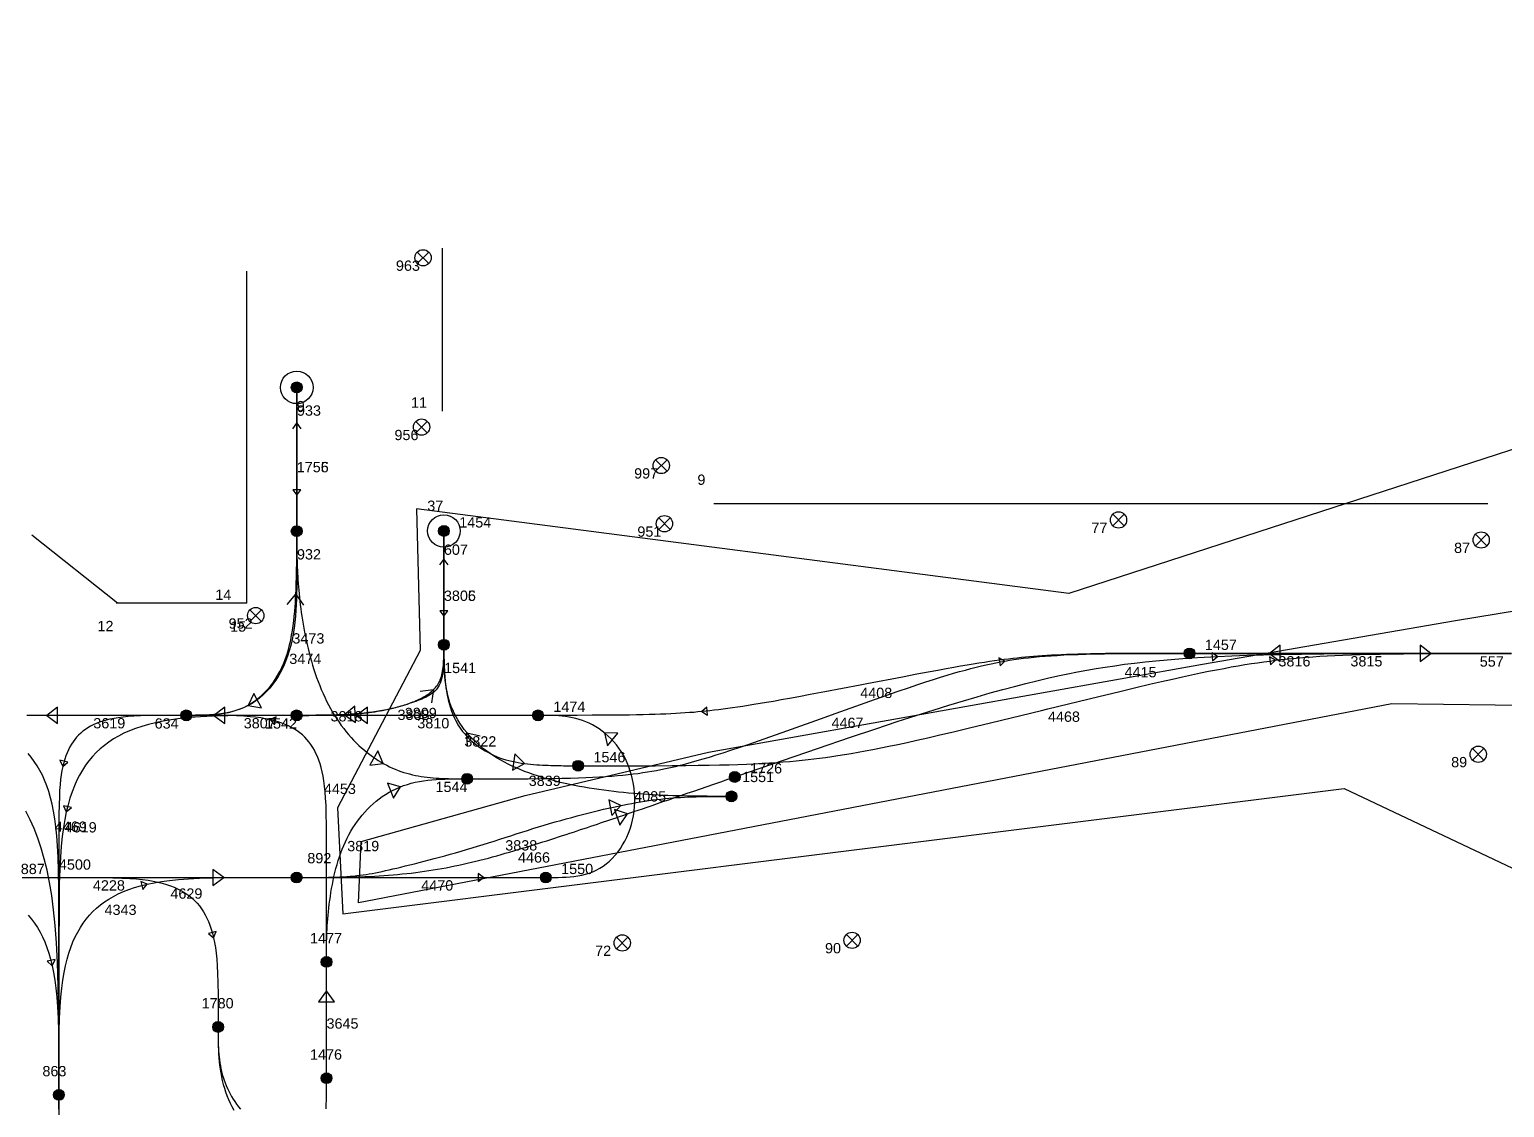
# Model space of a CAD drawing. Header units: millimetres. Extents: x 1508 to 209369, y 3688 to 146097.
# Drawn here: x 112850 to 140062, y 58299 to 78196 of the extents above; entities that cross this region are included whole.
import ezdxf

# ---------------------------------------------------------------- set-up
doc = ezdxf.new("R2010")
doc.units = ezdxf.units.MM
for name, color, linetype, true_color in [('Ndc8_Activity_BanYun', 1, 'Continuous', 0xff0000), ('Ndc8_Activity_BanYunID', 1, 'Continuous', 0xff0000), ('Ndc8_Activity_Template', 1, 'Continuous', 0xff0000), ('Ndc8_Activity_TemplateID', 1, 'Continuous', 0xff0000), ('Ndc8_Cluster', 7, 'Continuous', 0x808000), ('Ndc8_ClusterID', 7, 'Continuous', 0x808000), ('Ndc8_Forward', 5, 'Continuous', 0x0000ff), ('Ndc8_ForwardID', 5, 'Continuous', 0x0000ff), ('Ndc8_IgnoreFalseLine', 1, 'Continuous', 0xff0000), ('Ndc8_IgnoreFalseLineID', 1, 'Continuous', 0xff0000), ('Ndc8_Point', 7, 'Continuous', 0x000080), ('Ndc8_PointID', 7, 'Continuous', 0x000080), ('Ndc8_Reflector', 7, 'Continuous', 0x008000), ('Ndc8_ReflectorID', 7, 'Continuous', 0x008000), ('Ndc8_SD1_BWD_AutoLoadEnabled', 7, 'Continuous', 0x0080c0), ('Ndc8_SD1_BWD_AutoLoadEnabledID', 7, 'Continuous', 0x0080c0), ('Ndc8_SD1_BWD_LoadOperation', 5, 'Continuous', 0x0000ff), ('Ndc8_SD1_BWD_LoadOperationID', 5, 'Continuous', 0x0000ff), ('Ndc8_SD1_Fwd_CurveLeft', 6, 'Continuous', 0xff00ff), ('Ndc8_SD1_Fwd_CurveLeftID', 6, 'Continuous', 0xff00ff), ('Ndc8_SD1_Fwd_CurveRight', 1, 'Continuous', 0xff0000), ('Ndc8_SD1_Fwd_CurveRightID', 1, 'Continuous', 0xff0000), ('Ndc8_SD1_Fwd_NoForkAutoAdjust', 5, 'Continuous', 0x0000ff), ('Ndc8_SD1_Fwd_NoForkAutoAdjustID', 5, 'Continuous', 0x0000ff), ('Ndc8_SD1_JiangCha', 7, 'Continuous', 0x0000a0), ('Ndc8_SD1_JiangChaID', 7, 'Continuous', 0x0000a0), ('Ndc8_SD2_Bwd_AutoLoadEnabled', 7, 'Continuous', 0x0080c0), ('Ndc8_SD2_Bwd_AutoLoadEnabledID', 7, 'Continuous', 0x0080c0), ('Ndc8_SD2_Bwd_LoadOperation', 5, 'Continuous', 0x0000ff), ('Ndc8_SD2_Bwd_LoadOperationID', 5, 'Continuous', 0x0000ff), ('Ndc8_SD2_Forward', 5, 'Continuous', 0x0000ff), ('Ndc8_SD2_ForwardID', 5, 'Continuous', 0x0000ff), ('Ndc8_SD2_Fwd_NoForkAutoAdjust', 5, 'Continuous', 0x0000ff), ('Ndc8_SD2_Fwd_NoForkAutoAdjustID', 5, 'Continuous', 0x0000ff), ('Ndc8_SD2_JiangCha', 5, 'Continuous', 0x0000ff), ('Ndc8_SD2_JiangChaID', 5, 'Continuous', 0x0000ff)]:
    doc.layers.add(name, color=color, linetype=linetype, true_color=true_color)
doc.styles.add('Ndc8Style', font='arial.ttf', dxfattribs={"height": 0.2})

msp = doc.modelspace()

# ---------------------------------------------------------------- hatches: boundary and pattern name
at = {"layer": 'Ndc8_Point'}
h = msp.add_hatch(color=256, dxfattribs=at)
edge = h.paths.add_edge_path(flags=0)
edge.add_arc((117780, 71590), 100, 0, 360)
h = msp.add_hatch(color=256, dxfattribs=at)
edge = h.paths.add_edge_path(flags=0)
edge.add_arc((117780, 68937), 100, 0, 360)
h = msp.add_hatch(color=256, dxfattribs=at)
edge = h.paths.add_edge_path(flags=0)
edge.add_arc((120495, 68940), 100, 0, 360)
h = msp.add_hatch(color=256, dxfattribs=at)
edge = h.paths.add_edge_path(flags=0)
edge.add_arc((120495, 66840), 100, 0, 360)
h = msp.add_hatch(color=256, dxfattribs=at)
edge = h.paths.add_edge_path(flags=0)
edge.add_arc((134251, 66680), 100, 0, 360)
h = msp.add_hatch(color=256, dxfattribs=at)
edge = h.paths.add_edge_path(flags=0)
edge.add_arc((115741, 65537), 100, 0, 360)
h = msp.add_hatch(color=256, dxfattribs=at)
edge = h.paths.add_edge_path(flags=0)
edge.add_arc((117778, 65537), 100, 0, 360)
h = msp.add_hatch(color=256, dxfattribs=at)
edge = h.paths.add_edge_path(flags=0)
edge.add_arc((122231, 65537), 100, 0, 360)
h = msp.add_hatch(color=256, dxfattribs=at)
edge = h.paths.add_edge_path(flags=0)
edge.add_arc((122971, 64607), 100, 0, 360)
h = msp.add_hatch(color=256, dxfattribs=at)
edge = h.paths.add_edge_path(flags=0)
edge.add_arc((125861, 64401), 100, 0, 360)
h = msp.add_hatch(color=256, dxfattribs=at)
edge = h.paths.add_edge_path(flags=0)
edge.add_arc((120923, 64366), 100, 0, 360)
h = msp.add_hatch(color=256, dxfattribs=at)
edge = h.paths.add_edge_path(flags=0)
edge.add_arc((125800, 64042), 100, 0, 360)
h = msp.add_hatch(color=256, dxfattribs=at)
edge = h.paths.add_edge_path(flags=0)
edge.add_arc((117778, 62544), 100, 0, 360)
h = msp.add_hatch(color=256, dxfattribs=at)
edge = h.paths.add_edge_path(flags=0)
edge.add_arc((122375, 62544), 100, 0, 360)
h = msp.add_hatch(color=256, dxfattribs=at)
edge = h.paths.add_edge_path(flags=0)
edge.add_arc((118329, 60987), 100, 0, 360)
h = msp.add_hatch(color=256, dxfattribs=at)
edge = h.paths.add_edge_path(flags=0)
edge.add_arc((116329, 59786), 100, 0, 360)
h = msp.add_hatch(color=256, dxfattribs=at)
edge = h.paths.add_edge_path(flags=0)
edge.add_arc((118329, 58840), 100, 0, 360)
h = msp.add_hatch(color=256, dxfattribs=at)
edge = h.paths.add_edge_path(flags=0)
edge.add_arc((113392, 58533), 100, 0, 360)

# ---------------------------------------------------------------- linework, layer by layer
at = {"layer": 'Ndc8_Activity_BanYun'}
msp.add_circle((117780, 71590), 300, dxfattribs=at)
at = {"layer": 'Ndc8_Activity_Template'}
msp.add_circle((120495, 68940), 300, dxfattribs=at)
at = {"layer": 'Ndc8_Cluster'}
for points in [[(119988, 69351), (120054, 66734), (118529, 63830), (118629, 61875), (137104, 64187), (144564, 60655), (150083, 60350), (150055, 69055), (150103, 70036), (150017, 75320), (143563, 78196), (142712, 71256), (132023, 67784)], [(145328, 76276), (150801, 74603), (150836, 68054), (148404, 65270), (143703, 65677), (137981, 65749), (118917, 62076), (118969, 63206), (121994, 64056), (125379, 64860), (134489, 66482), (139160, 67291), (145115, 68267), (145266, 73388)]]:
    msp.add_lwpolyline(points, close=True, dxfattribs=at)
at = {"layer": 'Ndc8_Forward'}
for points in [[(120923, 64366), (120985, 64366), (121739, 64366), (122052, 64367), (122291, 64369), (122493, 64372), (122671, 64375), (122831, 64379), (122979, 64383), (123116, 64388), (123244, 64394), (123366, 64401), (123481, 64408), (123591, 64416), (123696, 64425), (123797, 64435), (123894, 64445), (123987, 64456), (124078, 64467), (124165, 64480), (124250, 64493), (124333, 64506), (124415, 64521), (124499, 64538), (124586, 64556), (124675, 64575), (124766, 64596), (124861, 64620), (124959, 64645), (125061, 64672), (125167, 64701), (125278, 64733), (125395, 64768), (125518, 64806), (125649, 64847), (125789, 64892), (125941, 64943), (126110, 65000), (126301, 65065), (126527, 65145), (126821, 65249), (127532, 65503), (127532, 65503), (127646, 65544), (128356, 65798), (128651, 65902), (128877, 65981), (129068, 66047), (129236, 66104), (129388, 66154), (129529, 66199), (129659, 66241), (129782, 66278), (129899, 66313), (130010, 66345), (130116, 66374), (130218, 66402), (130316, 66427), (130411, 66450), (130502, 66471), (130591, 66491), (130678, 66509), (130762, 66525), (130844, 66540), (130927, 66553), (131011, 66566), (131099, 66579), (131189, 66590), (131283, 66601), (131380, 66611), (131481, 66621), (131586, 66630), (131696, 66638), (131811, 66645), (131932, 66652), (132061, 66658), (132198, 66663), (132345, 66667), (132506, 66671), (132683, 66674), (132885, 66677), (133125, 66679), (133437, 66680), (134191, 66680), (134191, 66680), (134251, 66680)], [(134251, 66680), (134185, 66680), (133520, 66680), (133245, 66679), (133034, 66678), (132856, 66677), (132699, 66676), (132557, 66674), (132427, 66672), (132306, 66669), (132192, 66666), (132085, 66663), (131983, 66659), (131885, 66655), (131792, 66651), (131702, 66646), (131616, 66641), (131532, 66636), (131451, 66630), (131373, 66624), (131297, 66617), (131223, 66611), (131149, 66603), (131073, 66595), (130995, 66586), (130914, 66577), (130831, 66566), (130745, 66555), (130656, 66543), (130563, 66529), (130467, 66515), (130366, 66499), (130260, 66482), (130148, 66464), (130028, 66443), (129900, 66421), (129760, 66396), (129606, 66368), (129431, 66336), (129223, 66297), (128953, 66245), (128300, 66120), (128300, 66120), (128176, 66097), (127523, 65971), (127252, 65920), (127045, 65881), (126870, 65849), (126716, 65821), (126576, 65796), (126448, 65774), (126328, 65753), (126216, 65735), (126110, 65718), (126009, 65702), (125912, 65688), (125820, 65674), (125731, 65662), (125645, 65651), (125562, 65640), (125481, 65630), (125403, 65622), (125327, 65614), (125253, 65606), (125179, 65600), (125103, 65593), (125025, 65587), (124944, 65581), (124860, 65576), (124774, 65571), (124684, 65566), (124591, 65562), (124493, 65558), (124391, 65554), (124284, 65551), (124170, 65548), (124049, 65545), (123919, 65543), (123777, 65541), (123620, 65540), (123442, 65539), (123231, 65538), (122956, 65537), (122291, 65537), (122291, 65537), (122231, 65537)], [(134251, 66680), (134392, 66680), (134534, 66680), (134675, 66680), (134816, 66680), (134958, 66680), (135099, 66680), (135241, 66680), (135382, 66680), (135523, 66680), (135665, 66680), (135806, 66680), (135947, 66680), (136089, 66680), (136230, 66680), (136230, 66680), (136372, 66680), (136513, 66680), (136654, 66680), (136796, 66680), (136937, 66680), (137079, 66680), (137220, 66680), (137361, 66680), (137503, 66680), (137644, 66680), (137786, 66680), (137927, 66680), (138068, 66680), (138210, 66680), (138210, 66680), (138351, 66680), (138493, 66680), (138634, 66680), (138775, 66680), (138917, 66680), (139058, 66680), (139199, 66680), (139341, 66680), (139482, 66680), (139624, 66680), (139765, 66680), (139906, 66680), (140048, 66680), (140189, 66680)], [(140189, 66680), (139944, 66680), (139699, 66680), (139455, 66680), (139213, 66680), (138973, 66680), (138737, 66680), (138503, 66680), (138274, 66680), (138050, 66680), (137831, 66680), (137617, 66680), (137410, 66680), (137211, 66680), (137018, 66680), (137018, 66680), (136834, 66680), (136658, 66680), (136490, 66680), (136329, 66680), (136176, 66680), (136030, 66680), (135892, 66680), (135760, 66680), (135636, 66680), (135518, 66680), (135407, 66680), (135302, 66680), (135204, 66680), (135112, 66680), (135112, 66680), (135025, 66680), (134944, 66680), (134869, 66680), (134798, 66680), (134731, 66680), (134668, 66680), (134608, 66680), (134552, 66680), (134498, 66680), (134446, 66680), (134396, 66680), (134347, 66680), (134299, 66680), (134251, 66680)], [(135726, 66680), (135926, 66530), (135926, 66830), (135726, 66680)], [(138705, 66680), (138505, 66830), (138505, 66530), (138705, 66680)], [(130844, 66540), (130733, 66597), (130758, 66449), (130844, 66540)], [(113168, 65537), (113368, 65387), (113368, 65687), (113168, 65537)], [(116251, 65537), (116451, 65387), (116451, 65687), (116251, 65537)], [(118883, 65537), (119083, 65387), (119083, 65687), (118883, 65537)], [(125253, 65606), (125360, 65541), (125345, 65690), (125253, 65606)], [(115741, 65537), (115659, 65537), (115578, 65537), (115496, 65537), (115414, 65537), (115333, 65537), (115251, 65537), (115169, 65537), (115088, 65537), (115006, 65537), (114925, 65537), (114843, 65537), (114761, 65537), (114680, 65537), (114598, 65537), (114598, 65537), (114516, 65537), (114434, 65537), (114353, 65537), (114271, 65537), (114189, 65537), (114108, 65537), (114026, 65537), (113944, 65537), (113863, 65537), (113781, 65537), (113699, 65537), (113618, 65537), (113536, 65537), (113454, 65537), (113454, 65537), (113372, 65537), (113291, 65537), (113209, 65537), (113127, 65537), (113046, 65537), (112964, 65537), (112883, 65537), (112801, 65537)], [(117778, 65537), (117718, 65537), (116861, 65535), (116506, 65530), (116235, 65522), (116007, 65510), (115807, 65495), (115628, 65477), (115464, 65455), (115313, 65430), (115173, 65401), (115042, 65369), (114919, 65334), (114803, 65294), (114694, 65252), (114591, 65206), (114494, 65156), (114401, 65102), (114314, 65045), (114232, 64983), (114154, 64918), (114080, 64849), (114011, 64775), (113946, 64697), (113884, 64615), (113827, 64528), (113773, 64435), (113723, 64338), (113677, 64235), (113635, 64126), (113595, 64010), (113560, 63887), (113528, 63756), (113499, 63616), (113474, 63465), (113452, 63301), (113434, 63122), (113419, 62922), (113407, 62694), (113399, 62423), (113394, 62068), (113392, 61211), (113392, 61211), (113392, 58533)], [(117778, 65537), (117730, 65537), (117681, 65537), (117633, 65537), (117585, 65537), (117537, 65537), (117489, 65537), (117441, 65537), (117393, 65537), (117346, 65537), (117299, 65537), (117252, 65537), (117206, 65537), (117160, 65537), (117114, 65537), (117114, 65537), (117069, 65537), (117024, 65537), (116980, 65537), (116935, 65537), (116891, 65537), (116847, 65537), (116802, 65537), (116757, 65537), (116712, 65537), (116667, 65537), (116621, 65537), (116574, 65537), (116527, 65537), (116479, 65537), (116479, 65537), (116430, 65537), (116380, 65537), (116329, 65537), (116278, 65537), (116226, 65537), (116174, 65537), (116121, 65537), (116067, 65537), (116014, 65537), (115959, 65537), (115905, 65537), (115850, 65537), (115796, 65537), (115741, 65537)], [(122231, 65537), (122167, 65537), (122102, 65537), (122036, 65537), (121968, 65537), (121897, 65537), (121823, 65537), (121745, 65537), (121663, 65537), (121576, 65537), (121483, 65537), (121383, 65537), (121277, 65537), (121162, 65537), (121040, 65537), (121040, 65537), (120909, 65537), (120770, 65537), (120624, 65537), (120474, 65537), (120320, 65537), (120163, 65537), (120004, 65537), (119846, 65537), (119689, 65537), (119535, 65537), (119385, 65537), (119239, 65537), (119100, 65537), (118969, 65537), (118969, 65537), (118847, 65537), (118732, 65537), (118626, 65537), (118526, 65537), (118433, 65537), (118346, 65537), (118264, 65537), (118186, 65537), (118112, 65537), (118041, 65537), (117973, 65537), (117907, 65537), (117842, 65537), (117778, 65537)], [(113392, 58533), (113392, 58593), (113389, 59969), (113381, 60538), (113368, 60974), (113349, 61339), (113325, 61660), (113295, 61948), (113260, 62211), (113220, 62453), (113174, 62678), (113122, 62889), (113065, 63086), (113003, 63272), (112934, 63447), (112860, 63612), (112780, 63769)], [(113528, 63756), (113623, 63837), (113477, 63870), (113528, 63756)], [(116433, 62544), (116233, 62694), (116233, 62394), (116433, 62544)], [(121226, 62544), (121126, 62619), (121126, 62469), (121226, 62544)], [(112831, 62544), (112894, 62544), (112961, 62544), (113031, 62544), (113106, 62544), (113186, 62544), (113271, 62544), (113271, 62544), (113361, 62544), (113456, 62544), (113558, 62544), (113664, 62544), (113777, 62544), (113895, 62544), (114019, 62544), (114148, 62544), (114283, 62544), (114424, 62544), (114571, 62544), (114724, 62544), (114882, 62544), (115047, 62544), (115047, 62544), (115217, 62544), (115393, 62544), (115574, 62544), (115759, 62544), (115949, 62544), (116143, 62544), (116340, 62544), (116540, 62544), (116742, 62544), (116947, 62544), (117153, 62544), (117361, 62544), (117569, 62544), (117778, 62544)], [(113392, 58533), (113392, 58593), (113394, 59376), (113398, 59700), (113406, 59948), (113416, 60156), (113430, 60338), (113447, 60502), (113467, 60651), (113490, 60789), (113516, 60917), (113545, 61037), (113578, 61149), (113614, 61255), (113652, 61355), (113695, 61449), (113740, 61538), (113789, 61622), (113842, 61702), (113898, 61777), (113957, 61848), (114021, 61915), (114088, 61979), (114159, 62038), (114234, 62094), (114314, 62147), (114398, 62196), (114487, 62241), (114581, 62284), (114681, 62322), (114787, 62358), (114899, 62391), (115019, 62420), (115147, 62446), (115285, 62469), (115434, 62489), (115598, 62506), (115780, 62520), (115988, 62530), (116236, 62538), (116560, 62542), (117343, 62544), (117343, 62544), (117778, 62544)], [(115019, 62420), (114905, 62472), (114938, 62325), (115019, 62420)], [(117778, 62544), (122375, 62544)], [(112827, 61848), (112886, 61777), (112942, 61702), (112995, 61622), (113044, 61538), (113089, 61449), (113132, 61355), (113170, 61255), (113206, 61149), (113239, 61037), (113268, 60917), (113294, 60789), (113317, 60651), (113337, 60502), (113354, 60338), (113368, 60156), (113378, 59948), (113386, 59700), (113390, 59376), (113392, 58593), (113392, 58593), (113392, 58533)], [(113268, 60917), (113320, 61031), (113173, 60998), (113268, 60917)], [(118329, 58840), (118329, 58899), (118329, 58958), (118329, 59017), (118329, 59076), (118329, 59135), (118329, 59193), (118329, 59251), (118329, 59308), (118329, 59365), (118329, 59422), (118329, 59478), (118329, 59533), (118329, 59587), (118329, 59641), (118329, 59641), (118329, 59693), (118329, 59745), (118329, 59796), (118329, 59847), (118329, 59897), (118329, 59946), (118329, 59995), (118329, 60043), (118329, 60091), (118329, 60139), (118329, 60187), (118329, 60234), (118329, 60281), (118329, 60328), (118329, 60328), (118329, 60375), (118329, 60422), (118329, 60469), (118329, 60516), (118329, 60563), (118329, 60610), (118329, 60657), (118329, 60705), (118329, 60752), (118329, 60799), (118329, 60846), (118329, 60893), (118329, 60940), (118329, 60987)], [(118329, 60450), (118179, 60250), (118479, 60250), (118329, 60450)], [(116329, 59786), (116329, 59730), (116329, 59674), (116330, 59619), (116330, 59563), (116331, 59508), (116333, 59452), (116336, 59397), (116339, 59342), (116343, 59287), (116348, 59232), (116354, 59178), (116362, 59124), (116371, 59070), (116381, 59017), (116381, 59017), (116394, 58963), (116407, 58911), (116423, 58858), (116440, 58806), (116458, 58755), (116479, 58704), (116501, 58653), (116525, 58603), (116550, 58553), (116578, 58504), (116607, 58456), (116638, 58408), (116671, 58361), (116706, 58314), (116706, 58314), (116742, 58268)], [(116329, 59786), (116329, 59715), (116329, 59644), (116330, 59573), (116331, 59502), (116333, 59431), (116335, 59360), (116339, 59290), (116343, 59219), (116350, 59148), (116357, 59078), (116367, 59007), (116378, 58937), (116391, 58867), (116407, 58797), (116407, 58797), (116425, 58727), (116445, 58657), (116467, 58587), (116493, 58518), (116520, 58450), (116550, 58382), (116583, 58315), (116618, 58248)], [(113392, 58267), (113392, 58335), (113392, 58401), (113392, 58467), (113392, 58533)], [(113392, 58533), (113392, 54510)]]:
    msp.add_lwpolyline(points, dxfattribs=at)
at = {"layer": 'Ndc8_IgnoreFalseLine'}
for p, q in [((120472, 71152), (120472, 74158)), ((116860, 67605), (116860, 73734)), ((125476, 69449), (139755, 69449)), ((114473, 67605), (112890, 68863)), ((116860, 67605), (114451, 67605))]:
    msp.add_line(p, q, dxfattribs=at)
at = {"layer": 'Ndc8_Point'}
for centre in [(117780, 71590), (117780, 68937), (120495, 68940), (120495, 66840), (134251, 66680), (115741, 65537), (117778, 65537), (122231, 65537), (122971, 64607), (125861, 64401), (120923, 64366), (125800, 64042), (117778, 62544), (122375, 62544), (118329, 60987), (116329, 59786), (118329, 58840), (113392, 58533)]:
    msp.add_circle(centre, 100, dxfattribs=at)
at = {"layer": 'Ndc8_Reflector'}
for p, q in [((120216, 74088), (120004, 73876)), ((120004, 74088), (120216, 73876)), ((120189, 70963), (119977, 70751)), ((119977, 70963), (120189, 70751)), ((124611, 70254), (124399, 70042)), ((124399, 70254), (124611, 70042)), ((124670, 69180), (124458, 68968)), ((124458, 69180), (124670, 68968)), ((133047, 69250), (132835, 69038)), ((132835, 69250), (133047, 69038)), ((139738, 68880), (139526, 68668)), ((139526, 68880), (139738, 68668)), ((117129, 67484), (116917, 67272)), ((116917, 67484), (117129, 67272)), ((139684, 64925), (139472, 64713)), ((139472, 64925), (139684, 64713)), ((123891, 61443), (123679, 61231)), ((123679, 61443), (123891, 61231)), ((128132, 61491), (127920, 61279)), ((127920, 61491), (128132, 61279))]:
    msp.add_line(p, q, dxfattribs=at)
for centre in [(120110, 73982), (120083, 70857), (124505, 70148), (124564, 69074), (132941, 69144), (139632, 68774), (117023, 67378), (139578, 64819), (128026, 61385), (123785, 61337)]:
    msp.add_circle(centre, 150, dxfattribs=at)
at = {"layer": 'Ndc8_SD1_BWD_AutoLoadEnabled'}
for points in [[(115741, 65537), (115821, 65537), (115900, 65537), (115979, 65538), (116058, 65540), (116137, 65544), (116215, 65549), (116292, 65555), (116368, 65565), (116444, 65576), (116518, 65591), (116591, 65609), (116663, 65630), (116734, 65655), (116803, 65685), (116803, 65685), (116871, 65719), (116936, 65757), (117000, 65799), (117062, 65846), (117122, 65896), (117179, 65950), (117234, 66008), (117287, 66070), (117337, 66134), (117384, 66202), (117428, 66273), (117469, 66347), (117507, 66423), (117542, 66502), (117542, 66502), (117573, 66584), (117601, 66667), (117626, 66752), (117649, 66839), (117668, 66926), (117685, 67015), (117700, 67103), (117713, 67191), (117724, 67279), (117734, 67367), (117742, 67453), (117748, 67537), (117754, 67620), (117759, 67701), (117759, 67701), (117763, 67779), (117767, 67854), (117770, 67927), (117772, 67998), (117774, 68065), (117776, 68130), (117777, 68193), (117778, 68252), (117779, 68309), (117780, 68363), (117780, 68414), (117780, 68463), (117780, 68508), (117780, 68551), (117780, 68551), (117780, 68591), (117780, 68628), (117780, 68662), (117780, 68694), (117780, 68725), (117780, 68753), (117780, 68780), (117780, 68805), (117780, 68829), (117780, 68852), (117780, 68874), (117780, 68895), (117780, 68916), (117780, 68937)], [(117603, 67584), (117763, 67776), (117903, 67569)]]:
    msp.add_lwpolyline(points, dxfattribs=at)
at = {"layer": 'Ndc8_SD1_BWD_LoadOperation'}
for points in [[(117780, 68937), (117780, 71590)], [(117705, 70827), (117780, 70927), (117855, 70827)]]:
    msp.add_lwpolyline(points, dxfattribs=at)
at = {"layer": 'Ndc8_SD1_Fwd_CurveLeft'}
for points in [[(115741, 65537), (115681, 65537), (115227, 65536), (115040, 65533), (114896, 65529), (114776, 65523), (114670, 65515), (114575, 65505), (114488, 65494), (114409, 65480), (114334, 65465), (114265, 65448), (114200, 65429), (114139, 65409), (114081, 65386), (114026, 65362), (113975, 65335), (113926, 65307), (113880, 65276), (113836, 65244), (113795, 65210), (113756, 65173), (113719, 65134), (113685, 65093), (113653, 65049), (113622, 65003), (113594, 64954), (113567, 64903), (113543, 64848), (113520, 64790), (113500, 64729), (113481, 64664), (113464, 64595), (113449, 64520), (113435, 64441), (113424, 64354), (113414, 64259), (113406, 64153), (113400, 64033), (113396, 63889), (113393, 63702), (113392, 63248), (113392, 63248), (113392, 58533)], [(118329, 60987), (118329, 63009), (118328, 63510), (118325, 63717), (118320, 63876), (118313, 64009), (118305, 64126), (118294, 64230), (118281, 64326), (118266, 64414), (118250, 64496), (118231, 64573), (118210, 64645), (118187, 64712), (118162, 64776), (118135, 64836), (118106, 64893), (118075, 64947), (118041, 64998), (118005, 65046), (117967, 65092), (117927, 65135), (117884, 65175), (117838, 65213), (117790, 65249), (117739, 65283), (117685, 65314), (117628, 65343), (117568, 65370), (117504, 65395), (117437, 65418), (117365, 65439), (117288, 65458), (117206, 65474), (117118, 65489), (117022, 65502), (116918, 65513), (116801, 65521), (116668, 65528), (116509, 65533), (116302, 65536), (115801, 65537), (115801, 65537), (115741, 65537)], [(117288, 65458), (117370, 65363), (117402, 65510), (117288, 65458)], [(122375, 62544), (122450, 62544), (122526, 62544), (122601, 62546), (122675, 62548), (122749, 62552), (122823, 62557), (122895, 62565), (122967, 62576), (123038, 62589), (123107, 62606), (123175, 62626), (123242, 62651), (123307, 62680), (123370, 62714), (123370, 62714), (123431, 62753), (123490, 62796), (123548, 62845), (123602, 62898), (123654, 62955), (123704, 63015), (123750, 63079), (123793, 63147), (123833, 63217), (123870, 63290), (123903, 63365), (123932, 63443), (123957, 63522), (123977, 63603), (123977, 63603), (123994, 63685), (124006, 63768), (124014, 63852), (124018, 63936), (124017, 64020), (124013, 64104), (124005, 64187), (123993, 64270), (123977, 64351), (123957, 64432), (123934, 64510), (123907, 64587), (123877, 64661), (123843, 64733), (123843, 64733), (123806, 64802), (123766, 64869), (123723, 64932), (123677, 64992), (123629, 65049), (123578, 65104), (123525, 65155), (123471, 65202), (123414, 65247), (123357, 65288), (123298, 65326), (123238, 65360), (123177, 65391), (123116, 65418), (123116, 65418), (123054, 65442), (122992, 65462), (122930, 65479), (122867, 65494), (122804, 65505), (122741, 65515), (122678, 65522), (122614, 65528), (122551, 65532), (122487, 65534), (122423, 65536), (122359, 65537), (122295, 65537), (122231, 65537)], [(123455, 65216), (123516, 64974), (123705, 65207), (123455, 65216)], [(113392, 58533), (113392, 61552), (113390, 62342), (113386, 62668), (113378, 62918), (113367, 63128), (113354, 63312), (113337, 63477), (113316, 63628), (113293, 63767), (113267, 63896), (113237, 64017), (113205, 64130), (113169, 64237), (113129, 64338), (113087, 64433), (113041, 64522), (112991, 64607), (112938, 64687), (112882, 64763), (112822, 64835)], [(113464, 64595), (113559, 64676), (113412, 64709), (113464, 64595)], [(118321, 58272), (118323, 58323), (118325, 58372), (118326, 58421), (118327, 58469), (118327, 58517), (118328, 58564), (118328, 58610), (118329, 58657), (118329, 58703), (118329, 58749), (118329, 58794), (118329, 58840)]]:
    msp.add_lwpolyline(points, dxfattribs=at)
at = {"layer": 'Ndc8_SD1_Fwd_CurveRight'}
for points in [[(118329, 60987), (118329, 61040), (118329, 61092), (118329, 61145), (118330, 61199), (118330, 61252), (118331, 61307), (118332, 61362), (118334, 61418), (118335, 61476), (118338, 61534), (118341, 61593), (118344, 61654), (118348, 61717), (118353, 61781), (118353, 61781), (118359, 61847), (118365, 61914), (118372, 61983), (118380, 62053), (118389, 62124), (118400, 62197), (118411, 62269), (118423, 62343), (118437, 62416), (118451, 62490), (118467, 62564), (118485, 62638), (118504, 62711), (118524, 62784), (118524, 62784), (118546, 62856), (118569, 62927), (118594, 62998), (118621, 63067), (118649, 63136), (118679, 63203), (118711, 63270), (118744, 63335), (118780, 63399), (118817, 63461), (118856, 63523), (118898, 63582), (118941, 63640), (118986, 63697), (118986, 63697), (119034, 63752), (119083, 63805), (119134, 63856), (119188, 63905), (119243, 63952), (119300, 63997), (119359, 64039), (119420, 64079), (119483, 64117), (119547, 64152), (119613, 64184), (119681, 64214), (119750, 64240), (119821, 64264), (119821, 64264), (119893, 64284), (119967, 64302), (120042, 64316), (120118, 64329), (120196, 64339), (120274, 64347), (120353, 64353), (120433, 64358), (120514, 64361), (120595, 64364), (120677, 64365), (120759, 64366), (120841, 64366), (120923, 64366)], [(119696, 64220), (119455, 64286), (119566, 64007), (119696, 64220)], [(112406, 62544), (113631, 62544), (114166, 62543), (114387, 62540), (114556, 62535), (114698, 62527), (114823, 62518), (114935, 62506), (115037, 62493), (115131, 62477), (115218, 62459), (115300, 62439), (115377, 62417), (115449, 62393), (115517, 62366), (115581, 62337), (115642, 62306), (115699, 62273), (115754, 62237), (115805, 62199), (115854, 62158), (115900, 62115), (115943, 62069), (115984, 62020), (116022, 61969), (116058, 61914), (116091, 61857), (116122, 61796), (116151, 61732), (116178, 61664), (116202, 61592), (116224, 61515), (116244, 61433), (116262, 61346), (116278, 61252), (116291, 61150), (116303, 61038), (116312, 60913), (116320, 60771), (116325, 60602), (116328, 60381), (116329, 59846), (116329, 59846), (116329, 59786)], [(116244, 61433), (116295, 61547), (116149, 61514), (116244, 61433)]]:
    msp.add_lwpolyline(points, dxfattribs=at)
at = {"layer": 'Ndc8_SD1_Fwd_NoForkAutoAdjust'}
for points in [[(117780, 71590), (117780, 68937)], [(117780, 69600), (117855, 69700), (117705, 69700), (117780, 69600)]]:
    msp.add_lwpolyline(points, dxfattribs=at)
at = {"layer": 'Ndc8_SD1_JiangCha'}
for points in [[(117780, 68937), (117780, 68895), (117780, 68853), (117780, 68811), (117780, 68766), (117780, 68721), (117780, 68673), (117780, 68622), (117780, 68569), (117780, 68512), (117780, 68452), (117780, 68387), (117780, 68317), (117780, 68243), (117780, 68163), (117780, 68163), (117780, 68077), (117780, 67986), (117779, 67891), (117777, 67791), (117774, 67688), (117769, 67583), (117763, 67476), (117755, 67367), (117744, 67258), (117730, 67149), (117713, 67040), (117693, 66933), (117669, 66828), (117642, 66726), (117642, 66726), (117610, 66627), (117574, 66532), (117534, 66440), (117490, 66352), (117443, 66268), (117392, 66188), (117338, 66113), (117281, 66042), (117221, 65975), (117159, 65913), (117094, 65857), (117026, 65805), (116956, 65758), (116884, 65717), (116884, 65717), (116811, 65681), (116735, 65650), (116658, 65624), (116579, 65603), (116499, 65585), (116418, 65571), (116336, 65559), (116253, 65551), (116169, 65545), (116084, 65541), (115999, 65539), (115913, 65538), (115827, 65537), (115741, 65537)], [(117780, 68937), (117780, 68884), (117780, 68830), (117780, 68777), (117780, 68723), (117781, 68669), (117781, 68614), (117782, 68560), (117783, 68504), (117784, 68448), (117785, 68392), (117787, 68335), (117789, 68277), (117792, 68218), (117795, 68158), (117795, 68158), (117798, 68098), (117802, 68036), (117806, 67973), (117811, 67910), (117817, 67845), (117823, 67780), (117829, 67713), (117837, 67646), (117845, 67578), (117854, 67508), (117863, 67438), (117874, 67367), (117885, 67295), (117897, 67222), (117897, 67222), (117910, 67148), (117924, 67073), (117939, 66998), (117955, 66922), (117972, 66846), (117990, 66769), (118009, 66693), (118029, 66616), (118050, 66539), (118072, 66462), (118096, 66386), (118121, 66310), (118147, 66235), (118174, 66161), (118174, 66161), (118203, 66087), (118233, 66014), (118265, 65942), (118297, 65871), (118331, 65801), (118366, 65733), (118403, 65665), (118440, 65599), (118479, 65535), (118519, 65472), (118560, 65410), (118602, 65350), (118646, 65292), (118690, 65236), (118690, 65236), (118736, 65181), (118782, 65128), (118830, 65078), (118878, 65029), (118927, 64982), (118976, 64936), (119027, 64893), (119078, 64852), (119129, 64812), (119180, 64775), (119232, 64739), (119284, 64705), (119336, 64673), (119389, 64643), (119389, 64643), (119441, 64616), (119493, 64590), (119545, 64565), (119598, 64543), (119650, 64522), (119702, 64503), (119755, 64485), (119808, 64469), (119861, 64455), (119914, 64442), (119968, 64430), (120021, 64419), (120076, 64410), (120130, 64402), (120130, 64402), (120185, 64395), (120240, 64388), (120296, 64383), (120352, 64379), (120408, 64375), (120465, 64373), (120522, 64370), (120579, 64369), (120636, 64368), (120693, 64367), (120750, 64366), (120808, 64366), (120865, 64366), (120923, 64366)], [(116884, 65717), (117131, 65678), (116991, 65943), (116884, 65717)], [(119375, 64651), (119274, 64880), (119127, 64618), (119375, 64651)]]:
    msp.add_lwpolyline(points, dxfattribs=at)
at = {"layer": 'Ndc8_SD2_Bwd_AutoLoadEnabled'}
for points in [[(117778, 65537), (117816, 65537), (117854, 65537), (117892, 65537), (117930, 65537), (117968, 65537), (118006, 65537), (118044, 65538), (118082, 65538), (118120, 65538), (118159, 65539), (118197, 65539), (118236, 65540), (118275, 65540), (118314, 65541), (118314, 65541), (118353, 65542), (118393, 65543), (118432, 65544), (118472, 65546), (118512, 65547), (118551, 65549), (118591, 65551), (118631, 65553), (118671, 65555), (118711, 65558), (118750, 65560), (118790, 65563), (118830, 65566), (118869, 65569), (118869, 65569), (118908, 65573), (118947, 65576), (118986, 65580), (119025, 65585), (119064, 65589), (119102, 65594), (119140, 65598), (119178, 65603), (119215, 65609), (119252, 65614), (119289, 65620), (119326, 65626), (119362, 65632), (119398, 65639), (119398, 65639), (119434, 65646), (119469, 65653), (119503, 65660), (119538, 65668), (119572, 65676), (119606, 65684), (119639, 65692), (119672, 65701), (119705, 65710), (119737, 65719), (119769, 65729), (119801, 65739), (119832, 65750), (119863, 65761), (119863, 65761), (119893, 65772), (119924, 65784), (119953, 65796), (119983, 65809), (120012, 65822), (120040, 65835), (120067, 65849), (120095, 65863), (120121, 65878), (120147, 65893), (120172, 65909), (120196, 65925), (120220, 65941), (120242, 65958), (120242, 65958), (120264, 65976), (120285, 65994), (120305, 66012), (120324, 66032), (120342, 66052), (120359, 66073), (120375, 66095), (120390, 66118), (120404, 66143), (120417, 66168), (120429, 66195), (120439, 66223), (120449, 66253), (120458, 66284), (120458, 66284), (120465, 66317), (120471, 66351), (120477, 66387), (120481, 66424), (120485, 66462), (120488, 66501), (120490, 66542), (120492, 66583), (120493, 66625), (120494, 66667), (120495, 66710), (120495, 66753), (120495, 66796), (120495, 66840)], [(125800, 64042), (125710, 64042), (125620, 64042), (125530, 64042), (125440, 64042), (125350, 64043), (125260, 64043), (125170, 64044), (125079, 64045), (124989, 64047), (124899, 64049), (124808, 64051), (124718, 64053), (124627, 64057), (124536, 64060), (124536, 64060), (124446, 64064), (124355, 64069), (124264, 64074), (124173, 64080), (124082, 64087), (123991, 64094), (123900, 64102), (123809, 64111), (123718, 64121), (123627, 64131), (123536, 64142), (123446, 64154), (123355, 64166), (123265, 64180), (123265, 64180), (123175, 64194), (123085, 64210), (122996, 64226), (122907, 64243), (122818, 64261), (122730, 64281), (122643, 64301), (122557, 64322), (122471, 64345), (122387, 64368), (122303, 64393), (122221, 64419), (122140, 64446), (122060, 64474), (122060, 64474), (121981, 64504), (121904, 64535), (121829, 64567), (121755, 64601), (121683, 64636), (121612, 64672), (121543, 64710), (121476, 64749), (121411, 64790), (121348, 64832), (121286, 64875), (121227, 64920), (121169, 64967), (121114, 65015), (121114, 65015), (121061, 65064), (121010, 65116), (120961, 65168), (120915, 65222), (120871, 65278), (120829, 65334), (120790, 65393), (120753, 65452), (120719, 65513), (120687, 65575), (120658, 65638), (120631, 65702), (120607, 65768), (120587, 65834), (120587, 65834), (120568, 65902), (120553, 65970), (120539, 66039), (120528, 66110), (120519, 66180), (120512, 66252), (120506, 66324), (120502, 66397), (120499, 66470), (120497, 66544), (120496, 66617), (120495, 66692), (120495, 66766), (120495, 66840)], [(120058, 65981), (120306, 66014), (120268, 65767)], [(120932, 64967), (120919, 65217), (121162, 65159)]]:
    msp.add_lwpolyline(points, dxfattribs=at)
at = {"layer": 'Ndc8_SD2_Bwd_LoadOperation'}
for points in [[(120495, 66840), (120495, 68940)], [(120420, 68315), (120495, 68415), (120570, 68315)]]:
    msp.add_lwpolyline(points, dxfattribs=at)
at = {"layer": 'Ndc8_SD2_Forward'}
for points in [[(122971, 64607), (123031, 64607), (123995, 64607), (124394, 64608), (124700, 64610), (124958, 64612), (125186, 64615), (125391, 64618), (125580, 64622), (125755, 64627), (125920, 64633), (126075, 64639), (126223, 64645), (126364, 64652), (126499, 64660), (126629, 64669), (126754, 64678), (126875, 64688), (126991, 64698), (127104, 64709), (127214, 64721), (127321, 64733), (127427, 64747), (127537, 64761), (127649, 64777), (127765, 64795), (127885, 64814), (128008, 64835), (128136, 64857), (128269, 64882), (128408, 64908), (128553, 64937), (128706, 64968), (128867, 65002), (129039, 65039), (129223, 65080), (129423, 65125), (129645, 65176), (129896, 65235), (130194, 65306), (130582, 65400), (131518, 65629), (131518, 65629), (131639, 65658), (132576, 65887), (132964, 65980), (133261, 66052), (133513, 66111), (133734, 66162), (133934, 66207), (134119, 66248), (134290, 66285), (134451, 66319), (134604, 66350), (134749, 66379), (134888, 66405), (135021, 66430), (135149, 66452), (135272, 66473), (135392, 66492), (135508, 66509), (135620, 66526), (135730, 66540), (135836, 66554), (135943, 66566), (136053, 66578), (136166, 66589), (136282, 66599), (136403, 66609), (136528, 66618), (136658, 66627), (136793, 66635), (136934, 66642), (137082, 66648), (137237, 66654), (137402, 66660), (137577, 66665), (137766, 66669), (137971, 66672), (138199, 66675), (138457, 66677), (138763, 66679), (139162, 66680), (140126, 66680)], [(125861, 64401), (125918, 64421), (127386, 64925), (127995, 65133), (128462, 65290), (128857, 65421), (129205, 65534), (129520, 65634), (129810, 65725), (130080, 65807), (130334, 65882), (130575, 65950), (130804, 66014), (131023, 66072), (131233, 66126), (131436, 66176), (131632, 66222), (131821, 66265), (132005, 66304), (132183, 66339), (132357, 66372), (132527, 66401), (132696, 66428), (132871, 66454), (133052, 66479), (133238, 66502), (133431, 66523), (133631, 66544), (133839, 66562), (134056, 66580), (134282, 66596), (134519, 66610), (134769, 66624), (135034, 66636), (135316, 66646), (135619, 66655), (135950, 66663), (136316, 66669), (136731, 66674), (137225, 66677), (137868, 66679), (139420, 66680), (139420, 66680), (140189, 66680)], [(134769, 66624), (134665, 66694), (134673, 66544), (134769, 66624)], [(135836, 66554), (135728, 66616), (135746, 66467), (135836, 66554)], [(117778, 62544), (117869, 62544), (117960, 62544), (118051, 62544), (118141, 62544), (118232, 62545), (118322, 62545), (118413, 62546), (118503, 62547), (118593, 62549), (118682, 62550), (118771, 62552), (118860, 62555), (118949, 62558), (119037, 62562), (119037, 62562), (119125, 62566), (119212, 62570), (119299, 62575), (119385, 62581), (119471, 62587), (119556, 62594), (119641, 62601), (119725, 62610), (119809, 62618), (119892, 62627), (119975, 62637), (120057, 62648), (120138, 62659), (120219, 62671), (120219, 62671), (120299, 62684), (120379, 62697), (120459, 62711), (120537, 62725), (120616, 62741), (120694, 62757), (120772, 62773), (120850, 62790), (120927, 62808), (121005, 62826), (121082, 62845), (121160, 62864), (121237, 62884), (121315, 62904), (121315, 62904), (121393, 62925), (121471, 62947), (121549, 62969), (121628, 62991), (121706, 63014), (121784, 63036), (121862, 63060), (121939, 63083), (122016, 63106), (122093, 63130), (122169, 63154), (122244, 63177), (122319, 63201), (122393, 63224), (122393, 63224), (122466, 63248), (122539, 63271), (122610, 63294), (122681, 63317), (122750, 63340), (122819, 63362), (122886, 63384), (122953, 63406), (123018, 63428), (123082, 63449), (123145, 63470), (123207, 63491), (123268, 63511), (123327, 63531), (123327, 63531), (123385, 63551), (123442, 63570), (123499, 63589), (123556, 63608), (123614, 63628), (123673, 63648), (123733, 63669), (123796, 63690), (123861, 63713), (123930, 63736), (124002, 63761), (124079, 63787), (124160, 63815), (124246, 63845), (124246, 63845), (124338, 63876), (124435, 63910), (124536, 63945), (124643, 63981), (124753, 64019), (124867, 64059), (124984, 64099), (125104, 64140), (125227, 64182), (125351, 64225), (125477, 64269), (125604, 64313), (125732, 64357), (125861, 64401)], [(117778, 62544), (117853, 62544), (117928, 62544), (118003, 62544), (118077, 62545), (118151, 62545), (118224, 62546), (118296, 62547), (118367, 62548), (118438, 62550), (118507, 62552), (118574, 62555), (118640, 62559), (118705, 62563), (118767, 62567), (118767, 62567), (118828, 62572), (118888, 62579), (118946, 62585), (119003, 62593), (119061, 62601), (119118, 62611), (119176, 62621), (119234, 62632), (119294, 62644), (119356, 62657), (119420, 62671), (119486, 62686), (119555, 62702), (119628, 62719), (119628, 62719), (119703, 62737), (119783, 62757), (119866, 62777), (119951, 62798), (120039, 62821), (120130, 62844), (120223, 62868), (120318, 62893), (120414, 62919), (120512, 62946), (120611, 62974), (120711, 63002), (120812, 63031), (120913, 63061), (120913, 63061), (121014, 63091), (121116, 63123), (121218, 63154), (121319, 63186), (121421, 63218), (121524, 63251), (121626, 63283), (121728, 63316), (121831, 63349), (121933, 63381), (122036, 63414), (122138, 63446), (122241, 63477), (122344, 63508), (122344, 63508), (122446, 63539), (122549, 63569), (122651, 63598), (122753, 63627), (122854, 63655), (122955, 63682), (123054, 63708), (123152, 63733), (123249, 63757), (123345, 63781), (123439, 63803), (123532, 63824), (123622, 63845), (123711, 63863), (123711, 63863), (123797, 63881), (123881, 63898), (123963, 63913), (124044, 63928), (124123, 63941), (124200, 63953), (124277, 63965), (124352, 63975), (124426, 63984), (124500, 63993), (124572, 64001), (124645, 64007), (124717, 64014), (124789, 64019), (124789, 64019), (124861, 64023), (124933, 64027), (125005, 64031), (125078, 64034), (125150, 64036), (125222, 64038), (125294, 64039), (125366, 64040), (125439, 64041), (125511, 64041), (125583, 64042), (125655, 64042), (125728, 64042), (125800, 64042)], [(123761, 63874), (123535, 63981), (123595, 63687), (123761, 63874)], [(123882, 63720), (123644, 63797), (123741, 63513), (123882, 63720)]]:
    msp.add_lwpolyline(points, dxfattribs=at)
at = {"layer": 'Ndc8_SD2_Fwd_NoForkAutoAdjust'}
for points in [[(120495, 68940), (120495, 66840)], [(120495, 67365), (120570, 67465), (120420, 67465), (120495, 67365)]]:
    msp.add_lwpolyline(points, dxfattribs=at)
at = {"layer": 'Ndc8_SD2_JiangCha'}
for points in [[(120495, 66840), (120495, 66782), (120495, 66725), (120494, 66667), (120493, 66611), (120492, 66555), (120490, 66501), (120486, 66448), (120482, 66396), (120477, 66346), (120470, 66298), (120462, 66252), (120452, 66209), (120440, 66168), (120426, 66131), (120426, 66131), (120410, 66096), (120392, 66064), (120373, 66034), (120351, 66008), (120327, 65983), (120302, 65960), (120275, 65939), (120247, 65920), (120217, 65902), (120186, 65885), (120154, 65869), (120120, 65854), (120085, 65839), (120049, 65824), (120049, 65824), (120012, 65810), (119975, 65795), (119936, 65781), (119896, 65767), (119856, 65753), (119815, 65739), (119773, 65726), (119730, 65713), (119687, 65700), (119643, 65688), (119598, 65676), (119552, 65664), (119506, 65653), (119460, 65643), (119460, 65643), (119413, 65633), (119365, 65623), (119317, 65615), (119268, 65606), (119218, 65599), (119167, 65591), (119115, 65585), (119063, 65578), (119009, 65573), (118954, 65568), (118898, 65563), (118841, 65559), (118782, 65555), (118723, 65551), (118723, 65551), (118661, 65549), (118598, 65546), (118534, 65544), (118469, 65542), (118403, 65541), (118336, 65540), (118268, 65539), (118199, 65538), (118130, 65538), (118060, 65537), (117990, 65537), (117920, 65537), (117849, 65537), (117778, 65537)], [(120495, 66840), (120495, 66806), (120495, 66772), (120495, 66738), (120495, 66704), (120495, 66669), (120496, 66635), (120496, 66600), (120497, 66565), (120498, 66529), (120499, 66494), (120500, 66458), (120501, 66421), (120503, 66384), (120505, 66347), (120505, 66347), (120507, 66309), (120510, 66270), (120513, 66232), (120516, 66192), (120520, 66153), (120525, 66112), (120530, 66072), (120536, 66031), (120542, 65990), (120549, 65949), (120557, 65907), (120565, 65866), (120575, 65824), (120585, 65782), (120585, 65782), (120596, 65740), (120608, 65697), (120622, 65655), (120636, 65613), (120652, 65571), (120669, 65529), (120688, 65487), (120709, 65446), (120731, 65404), (120755, 65363), (120781, 65322), (120809, 65282), (120839, 65242), (120872, 65202), (120872, 65202), (120906, 65164), (120943, 65125), (120982, 65088), (121024, 65051), (121067, 65015), (121111, 64980), (121158, 64947), (121206, 64915), (121256, 64884), (121307, 64855), (121359, 64827), (121412, 64802), (121466, 64778), (121522, 64756), (121522, 64756), (121578, 64737), (121635, 64719), (121692, 64703), (121749, 64689), (121807, 64677), (121865, 64666), (121923, 64657), (121981, 64649), (122038, 64642), (122095, 64636), (122151, 64631), (122207, 64627), (122261, 64623), (122314, 64620), (122314, 64620), (122366, 64618), (122417, 64615), (122467, 64613), (122516, 64612), (122564, 64610), (122611, 64609), (122658, 64609), (122704, 64608), (122749, 64608), (122794, 64607), (122839, 64607), (122883, 64607), (122927, 64607), (122971, 64607)], [(118659, 65549), (118865, 65408), (118852, 65707), (118659, 65549)], [(121980, 64649), (121801, 64824), (121762, 64526), (121980, 64649)]]:
    msp.add_lwpolyline(points, dxfattribs=at)

# ---------------------------------------------------------------- texts
at = {"layer": 'Ndc8_Activity_BanYunID', "style": 'Ndc8Style'}
msp.add_text('9', height=190, dxfattribs=at).set_placement((117780, 71150))
at = {"layer": 'Ndc8_Activity_TemplateID', "style": 'Ndc8Style'}
msp.add_text('607', height=190, dxfattribs=at).set_placement((120495, 68500))
at = {"layer": 'Ndc8_ClusterID', "style": 'Ndc8Style'}
msp.add_text('37', height=190, dxfattribs=at).set_placement((120188, 69311))
at = {"layer": 'Ndc8_ForwardID', "style": 'Ndc8Style'}
for s, p in [('3816', (135892, 66440)), ('3815', (137220, 66440)), ('4408', (128176, 65857)), ('3619', (114026, 65297)), ('3807', (116802, 65297)), ('3810', (120004, 65297)), ('4467', (127646, 65304)), ('4619', (113499, 63376)), ('4228', (114019, 62304)), ('4470', (120077, 62304)), ('4343', (114234, 61854)), ('3645', (118329, 59755))]:
    msp.add_text(s, height=190, dxfattribs=at).set_placement(p)
at = {"layer": 'Ndc8_IgnoreFalseLineID', "style": 'Ndc8Style'}
for s, p in [('11', (119889, 71217)), ('9', (125172, 69792)), ('14', (116277, 67668)), ('12', (114103, 67091)), ('15', (116551, 67082))]:
    msp.add_text(s, height=190, dxfattribs=at).set_placement(p)
at = {"layer": 'Ndc8_PointID', "style": 'Ndc8Style'}
for s, p in [('933', (117784, 71067)), ('1454', (120778, 69004)), ('932', (117784, 68414)), ('1457', (134534, 66744)), ('1541', (120499, 66317)), ('557', (139606, 66436)), ('1474', (122514, 65601)), ('634', (115158, 65293)), ('1542', (117195, 65293)), ('1546', (123254, 64671)), ('1551', (125997, 64305)), ('1726', (126144, 64465)), ('1544', (120340, 64122)), ('892', (117975, 62807)), ('887', (112689, 62608)), ('1550', (122658, 62608)), ('1477', (118025, 61330)), ('1780', (116025, 60129)), ('1476', (118025, 59183)), ('863', (113088, 58876))]:
    msp.add_text(s, height=190, dxfattribs=at).set_placement(p)
at = {"layer": 'Ndc8_ReflectorID', "style": 'Ndc8Style'}
for s, p in [('963', (119610, 73742)), ('956', (119583, 70617)), ('997', (124005, 69908)), ('951', (124064, 68834)), ('77', (132441, 68904)), ('87', (139132, 68534)), ('952', (116523, 67138)), ('89', (139078, 64579)), ('72', (123285, 61097)), ('90', (127526, 61145))]:
    msp.add_text(s, height=190, dxfattribs=at).set_placement(p)
at = {"layer": 'Ndc8_SD1_BWD_AutoLoadEnabledID', "style": 'Ndc8Style'}
msp.add_text('3473', height=190, dxfattribs=at).set_placement((117700, 66863))
at = {"layer": 'Ndc8_SD1_BWD_LoadOperationID', "style": 'Ndc8Style'}
msp.add_text('1755', height=190, dxfattribs=at).set_placement((117780, 70024))
at = {"layer": 'Ndc8_SD1_Fwd_CurveLeftID', "style": 'Ndc8Style'}
for s, p in [('4453', (118281, 64086)), ('4085', (124005, 63947)), ('4469', (113316, 63388)), ('4500', (113392, 62689))]:
    msp.add_text(s, height=190, dxfattribs=at).set_placement(p)
at = {"layer": 'Ndc8_SD1_Fwd_CurveRightID', "style": 'Ndc8Style'}
for s, p in [('3819', (118711, 63030)), ('4629', (115449, 62153))]:
    msp.add_text(s, height=190, dxfattribs=at).set_placement(p)
at = {"layer": 'Ndc8_SD1_Fwd_NoForkAutoAdjustID', "style": 'Ndc8Style'}
msp.add_text('1756', height=190, dxfattribs=at).set_placement((117780, 70024))
at = {"layer": 'Ndc8_SD1_JiangChaID', "style": 'Ndc8Style'}
for s, p in [('3474', (117642, 66486)), ('3818', (118403, 65425))]:
    msp.add_text(s, height=190, dxfattribs=at).set_placement(p)
at = {"layer": 'Ndc8_SD2_Bwd_AutoLoadEnabledID', "style": 'Ndc8Style'}
for s, p in [('3808', (119639, 65452)), ('3839', (122060, 64234))]:
    msp.add_text(s, height=190, dxfattribs=at).set_placement(p)
at = {"layer": 'Ndc8_SD2_Bwd_LoadOperationID', "style": 'Ndc8Style'}
msp.add_text('3805', height=190, dxfattribs=at).set_placement((120495, 67650))
at = {"layer": 'Ndc8_SD2_ForwardID', "style": 'Ndc8Style'}
for s, p in [('4415', (133052, 66239)), ('4468', (131639, 65418)), ('3838', (121626, 63043)), ('4466', (121862, 62820))]:
    msp.add_text(s, height=190, dxfattribs=at).set_placement(p)
at = {"layer": 'Ndc8_SD2_Fwd_NoForkAutoAdjustID', "style": 'Ndc8Style'}
msp.add_text('3806', height=190, dxfattribs=at).set_placement((120495, 67650))
at = {"layer": 'Ndc8_SD2_JiangChaID', "style": 'Ndc8Style'}
for s, p in [('3809', (119773, 65486)), ('3822', (120872, 64962))]:
    msp.add_text(s, height=190, dxfattribs=at).set_placement(p)

doc.saveas('drawing.dxf')
